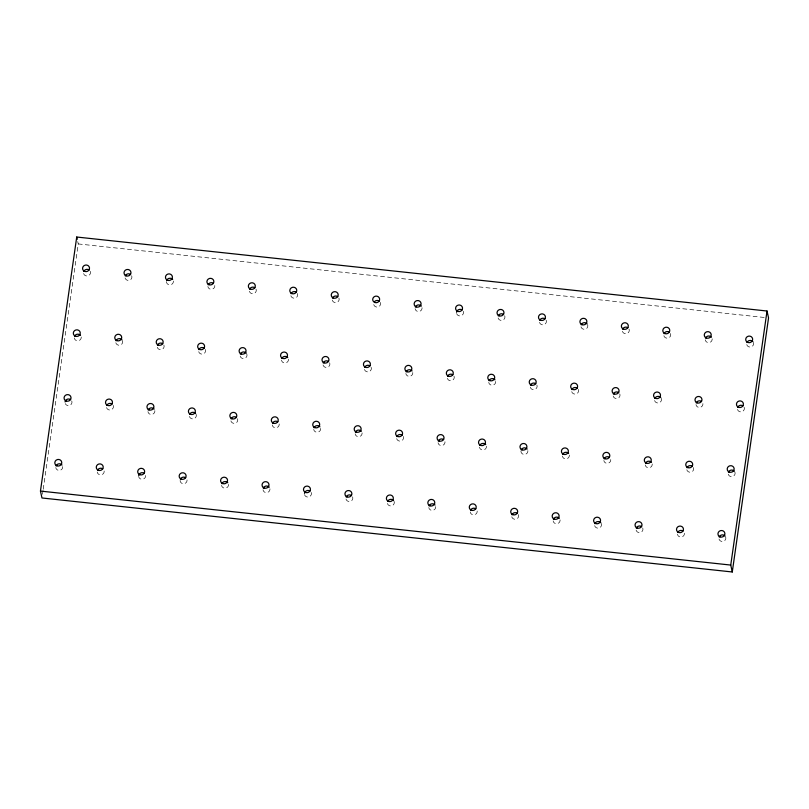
<?xml version="1.0" encoding="UTF-8"?>
<svg xmlns="http://www.w3.org/2000/svg" width="809" height="809" viewBox="0 0 809 809"><rect width="100%" height="100%" fill="white"/><g stroke="black" fill="none" stroke-linecap="round" stroke-linejoin="round"><path stroke-width="0.61" stroke-dasharray="4.04 3.03" d="M42.513 494.248L43.049 490.507M43.221 489.263L78.251 243.934L77.745 241.628M78.251 243.934L764.788 317.522M744.118 407.24A3.489 3.307 -12.5 0 1 741.327 411.842A3.489 3.307 -12.5 0 1 737.434 408.191M753.371 342.419A3.489 3.307 -12.5 0 1 751.035 346.919A3.489 3.307 -12.5 0 1 746.687 344.24M702.9 403.62A3.489 3.307 -12.5 0 1 699.886 407.392A3.489 3.307 -12.5 0 1 695.993 404.611M712.153 338.799A3.489 3.307 -12.5 0 1 709.139 342.571A3.489 3.307 -12.5 0 1 705.246 339.79M661.226 398.352A3.489 3.307 -12.5 0 1 658.88 402.862A3.489 3.307 -12.5 0 1 654.542 400.172M670.479 333.53A3.489 3.307 -12.5 0 1 668.143 338.041A3.489 3.307 -12.5 0 1 663.795 335.351M619.775 393.912A3.489 3.307 -12.5 0 1 617.439 398.422A3.489 3.307 -12.5 0 1 613.101 395.732M629.028 329.091A3.489 3.307 -12.5 0 1 626.692 333.601A3.489 3.307 -12.5 0 1 622.354 330.911M578.334 389.463A3.489 3.307 -12.5 0 1 575.988 393.973A3.489 3.307 -12.5 0 1 571.65 391.283M587.587 324.642A3.489 3.307 -12.5 0 1 585.251 329.152A3.489 3.307 -12.5 0 1 580.902 326.462M536.883 385.023A3.489 3.307 -12.5 0 1 534.102 389.625A3.489 3.307 -12.5 0 1 530.208 385.984M546.136 320.202A3.489 3.307 -12.5 0 1 543.355 324.803A3.489 3.307 -12.5 0 1 539.461 321.163M495.674 381.413A3.489 3.307 -12.5 0 1 492.651 385.185A3.489 3.307 -12.5 0 1 488.757 382.404M504.695 315.763A3.489 3.307 -12.5 0 1 502.359 320.273A3.489 3.307 -12.5 0 1 498.01 317.583M453.991 376.134A3.489 3.307 -12.5 0 1 451.655 380.645A3.489 3.307 -12.5 0 1 447.316 377.955M463.244 311.313A3.489 3.307 -12.5 0 1 460.908 315.823A3.489 3.307 -12.5 0 1 456.569 313.134M412.782 372.524A3.489 3.307 -12.5 0 1 409.758 376.296A3.489 3.307 -12.5 0 1 405.865 373.515M422.035 307.703A3.489 3.307 -12.5 0 1 419.011 311.475A3.489 3.307 -12.5 0 1 415.118 308.694M371.098 367.256A3.489 3.307 -12.5 0 1 368.762 371.766A3.489 3.307 -12.5 0 1 364.424 369.076M380.351 302.435A3.489 3.307 -12.5 0 1 377.57 307.036A3.489 3.307 -12.5 0 1 373.677 303.385M329.657 362.816A3.489 3.307 -12.5 0 1 326.866 367.417A3.489 3.307 -12.5 0 1 322.983 363.767M338.91 297.995A3.489 3.307 -12.5 0 1 336.119 302.596A3.489 3.307 -12.5 0 1 332.236 298.946M288.439 359.196A3.489 3.307 -12.5 0 1 285.425 362.968A3.489 3.307 -12.5 0 1 281.532 360.187M297.459 293.546A3.489 3.307 -12.5 0 1 295.123 298.056A3.489 3.307 -12.5 0 1 290.785 295.366M246.765 353.927A3.489 3.307 -12.5 0 1 244.429 358.438A3.489 3.307 -12.5 0 1 240.081 355.748M256.018 289.106A3.489 3.307 -12.5 0 1 253.227 293.707A3.489 3.307 -12.5 0 1 249.344 290.057M205.314 349.488A3.489 3.307 -12.5 0 1 202.978 353.998A3.489 3.307 -12.5 0 1 198.64 351.308M214.8 285.496A3.489 3.307 -12.5 0 1 211.786 289.268A3.489 3.307 -12.5 0 1 207.893 286.487M163.873 345.038A3.489 3.307 -12.5 0 1 161.537 349.549A3.489 3.307 -12.5 0 1 157.189 346.859M173.359 281.057A3.489 3.307 -12.5 0 1 169.89 284.859A3.489 3.307 -12.5 0 1 166.452 281.178M122.422 340.599A3.489 3.307 -12.5 0 1 119.641 345.2A3.489 3.307 -12.5 0 1 115.748 341.56M131.675 275.778A3.489 3.307 -12.5 0 1 128.894 280.379A3.489 3.307 -12.5 0 1 125.001 276.739M81.213 336.989A3.489 3.307 -12.5 0 1 78.19 340.761A3.489 3.307 -12.5 0 1 74.297 337.98M90.234 271.339A3.489 3.307 -12.5 0 1 87.898 275.849A3.489 3.307 -12.5 0 1 83.549 273.159M725.612 536.842A3.489 3.307 -12.5 0 1 722.821 541.443A3.489 3.307 -12.5 0 1 718.938 537.803M734.865 472.021A3.489 3.307 -12.5 0 1 732.084 476.622A3.489 3.307 -12.5 0 1 728.191 472.982M684.394 533.232A3.489 3.307 -12.5 0 1 681.38 537.004A3.489 3.307 -12.5 0 1 677.487 534.223M693.414 467.582A3.489 3.307 -12.5 0 1 691.078 472.092A3.489 3.307 -12.5 0 1 686.74 469.402M642.72 527.964A3.489 3.307 -12.5 0 1 639.929 532.565A3.489 3.307 -12.5 0 1 636.046 528.914M652.206 463.972A3.489 3.307 -12.5 0 1 649.192 467.744A3.489 3.307 -12.5 0 1 645.289 464.963M601.269 523.514A3.489 3.307 -12.5 0 1 598.488 528.115A3.489 3.307 -12.5 0 1 594.595 524.475M610.755 459.532A3.489 3.307 -12.5 0 1 607.741 463.294A3.489 3.307 -12.5 0 1 603.848 460.513M560.061 519.904A3.489 3.307 -12.5 0 1 557.037 523.676A3.489 3.307 -12.5 0 1 553.144 520.895M569.314 455.083A3.489 3.307 -12.5 0 1 566.3 458.855A3.489 3.307 -12.5 0 1 562.397 456.074M518.377 514.635A3.489 3.307 -12.5 0 1 515.596 519.236A3.489 3.307 -12.5 0 1 511.703 515.586M527.862 450.643A3.489 3.307 -12.5 0 1 524.394 454.446A3.489 3.307 -12.5 0 1 520.956 450.765M477.168 511.025A3.489 3.307 -12.5 0 1 474.145 514.797A3.489 3.307 -12.5 0 1 470.251 512.016M486.421 446.204A3.489 3.307 -12.5 0 1 483.408 449.976A3.489 3.307 -12.5 0 1 479.504 447.195M435.717 506.576A3.489 3.307 -12.5 0 1 432.704 510.348A3.489 3.307 -12.5 0 1 428.81 507.567M444.97 441.754A3.489 3.307 -12.5 0 1 441.957 445.526A3.489 3.307 -12.5 0 1 438.063 442.745M394.044 501.307A3.489 3.307 -12.5 0 1 391.253 505.908A3.489 3.307 -12.5 0 1 387.369 502.258M403.297 436.486A3.489 3.307 -12.5 0 1 400.516 441.087A3.489 3.307 -12.5 0 1 396.622 437.436M352.593 496.868A3.489 3.307 -12.5 0 1 350.257 501.368A3.489 3.307 -12.5 0 1 345.918 498.688M362.078 432.876A3.489 3.307 -12.5 0 1 359.065 436.648A3.489 3.307 -12.5 0 1 355.171 433.867M311.152 492.418A3.489 3.307 -12.5 0 1 308.816 496.928A3.489 3.307 -12.5 0 1 304.467 494.238M320.637 428.426A3.489 3.307 -12.5 0 1 317.624 432.198A3.489 3.307 -12.5 0 1 313.72 429.417M269.933 488.808A3.489 3.307 -12.5 0 1 266.919 492.58A3.489 3.307 -12.5 0 1 263.026 489.799M279.186 423.987A3.489 3.307 -12.5 0 1 276.172 427.759A3.489 3.307 -12.5 0 1 272.279 424.978M228.492 484.369A3.489 3.307 -12.5 0 1 225.468 488.14A3.489 3.307 -12.5 0 1 221.575 485.36M237.512 418.718A3.489 3.307 -12.5 0 1 235.176 423.228A3.489 3.307 -12.5 0 1 230.828 420.538M187.041 479.929A3.489 3.307 -12.5 0 1 183.572 483.731A3.489 3.307 -12.5 0 1 180.134 480.05M196.071 414.269A3.489 3.307 -12.5 0 1 193.28 418.87A3.489 3.307 -12.5 0 1 189.387 415.229M145.6 475.48A3.489 3.307 -12.5 0 1 142.586 479.252A3.489 3.307 -12.5 0 1 138.683 476.471M154.853 410.659A3.489 3.307 -12.5 0 1 151.839 414.43A3.489 3.307 -12.5 0 1 147.946 411.65M104.149 471.04A3.489 3.307 -12.5 0 1 101.135 474.812A3.489 3.307 -12.5 0 1 97.242 472.031M113.179 405.39A3.489 3.307 -12.5 0 1 110.833 409.9A3.489 3.307 -12.5 0 1 106.495 407.21M62.708 466.601A3.489 3.307 -12.5 0 1 59.694 470.373A3.489 3.307 -12.5 0 1 55.791 467.592M71.728 400.951A3.489 3.307 -12.5 0 1 69.827 405.309A3.489 3.307 -12.5 0 1 65.276 403.6"/><path stroke-width="1.21" d="M40.45 491.083L76.724 237.027L767.023 311.02L768.55 317.917L732.276 571.973L41.977 497.98L40.45 491.083L730.749 565.066L732.276 571.973M730.749 565.066L767.023 311.02M76.724 237.027L77.229 239.333M737.677 407.352A3.489 3.307 -12.5 0 1 743.026 405.896M746.929 342.531A3.489 3.307 -12.5 0 1 752.916 341.671M696.236 402.912A3.489 3.307 -12.5 0 1 701.575 401.456M705.488 338.091A3.489 3.307 -12.5 0 1 711.475 337.232M654.784 398.463A3.489 3.307 -12.5 0 1 660.771 397.613M664.037 333.642A3.489 3.307 -12.5 0 1 669.387 332.186M613.343 394.023A3.489 3.307 -12.5 0 1 618.683 392.567M622.596 329.202A3.489 3.307 -12.5 0 1 627.936 327.746M571.892 389.584A3.489 3.307 -12.5 0 1 577.242 388.128M581.145 324.763A3.489 3.307 -12.5 0 1 587.132 323.903M530.451 385.145A3.489 3.307 -12.5 0 1 535.791 383.688M539.704 320.324A3.489 3.307 -12.5 0 1 545.044 318.867M489 380.695A3.489 3.307 -12.5 0 1 494.987 379.846M498.253 315.874A3.489 3.307 -12.5 0 1 503.602 314.418M447.559 376.256A3.489 3.307 -12.5 0 1 452.898 374.8M456.569 312.274A3.489 3.307 -12.5 0 1 462.151 309.978M406.108 371.816A3.489 3.307 -12.5 0 1 412.094 370.957M415.361 306.995A3.489 3.307 -12.5 0 1 421.347 306.136M364.667 367.367A3.489 3.307 -12.5 0 1 370.006 365.911M374.375 301.797A3.489 3.307 -12.5 0 1 379.259 301.09M323.216 362.928A3.489 3.307 -12.5 0 1 328.565 361.471M332.469 298.106A3.489 3.307 -12.5 0 1 337.818 296.65M281.775 358.488A3.489 3.307 -12.5 0 1 287.761 357.629M291.028 293.667A3.489 3.307 -12.5 0 1 296.367 292.211M240.324 354.039A3.489 3.307 -12.5 0 1 246.31 353.189M249.577 289.217A3.489 3.307 -12.5 0 1 254.926 287.761M198.883 349.599A3.489 3.307 -12.5 0 1 204.222 348.143M208.135 284.778A3.489 3.307 -12.5 0 1 213.475 283.322M157.431 345.16A3.489 3.307 -12.5 0 1 162.781 343.704M166.684 280.339A3.489 3.307 -12.5 0 1 172.671 279.479M115.99 340.72A3.489 3.307 -12.5 0 1 121.977 339.861M125.243 275.899A3.489 3.307 -12.5 0 1 130.583 274.443M74.539 336.271A3.489 3.307 -12.5 0 1 80.526 335.422M83.792 271.45A3.489 3.307 -12.5 0 1 89.142 269.994M719.171 536.964A3.489 3.307 -12.5 0 1 725.157 536.104M728.424 472.143A3.489 3.307 -12.5 0 1 734.41 471.283M677.73 532.524A3.489 3.307 -12.5 0 1 683.069 531.058M686.983 467.703A3.489 3.307 -12.5 0 1 692.322 466.237M636.279 528.075A3.489 3.307 -12.5 0 1 641.628 526.619M645.531 463.254A3.489 3.307 -12.5 0 1 651.518 462.394M594.837 523.635A3.489 3.307 -12.5 0 1 600.824 522.776M604.09 458.814A3.489 3.307 -12.5 0 1 609.44 457.358M553.386 519.196A3.489 3.307 -12.5 0 1 559.373 518.336M562.639 454.375A3.489 3.307 -12.5 0 1 568.626 453.515M511.945 514.746A3.489 3.307 -12.5 0 1 517.285 513.29M521.198 449.925A3.489 3.307 -12.5 0 1 527.185 449.076M470.494 510.307A3.489 3.307 -12.5 0 1 475.844 508.851M479.747 445.486A3.489 3.307 -12.5 0 1 485.734 444.626M429.053 505.868A3.489 3.307 -12.5 0 1 435.04 505.008M438.306 441.047A3.489 3.307 -12.5 0 1 443.656 439.59M387.602 501.418A3.489 3.307 -12.5 0 1 393.589 500.569M396.855 436.597A3.489 3.307 -12.5 0 1 402.204 435.141M346.161 496.979A3.489 3.307 -12.5 0 1 351.5 495.523M355.414 432.158A3.489 3.307 -12.5 0 1 361.401 431.298M304.477 493.379A3.489 3.307 -12.5 0 1 310.059 491.083M313.973 427.718A3.489 3.307 -12.5 0 1 319.949 426.859M263.269 488.1A3.489 3.307 -12.5 0 1 269.255 487.24M272.522 423.279A3.489 3.307 -12.5 0 1 277.871 421.813M221.818 483.651A3.489 3.307 -12.5 0 1 227.804 482.791M231.081 418.829A3.489 3.307 -12.5 0 1 236.42 417.373M180.377 479.211A3.489 3.307 -12.5 0 1 185.716 477.755M189.63 414.39A3.489 3.307 -12.5 0 1 195.616 413.53M138.693 475.611A3.489 3.307 -12.5 0 1 144.275 473.316M148.189 409.951A3.489 3.307 -12.5 0 1 154.165 409.091M97.484 470.322A3.489 3.307 -12.5 0 1 102.824 468.866M106.737 405.501A3.489 3.307 -12.5 0 1 112.087 404.045M56.033 465.883A3.489 3.307 -12.5 0 1 62.02 465.023M65.054 401.901A3.489 3.307 -12.5 0 1 70.636 399.606M738.577 407.291A3.489 3.307 -12.5 0 0 743.38 403.711A3.489 3.307 -12.5 0 0 737.818 401.618A3.489 3.307 -12.5 0 0 738.577 407.291M747.829 342.47A3.489 3.307 -12.5 0 0 752.633 338.89A3.489 3.307 -12.5 0 0 747.071 336.797A3.489 3.307 -12.5 0 0 747.829 342.47M697.136 402.852A3.489 3.307 -12.5 0 0 701.939 399.272A3.489 3.307 -12.5 0 0 696.367 397.179A3.489 3.307 -12.5 0 0 697.136 402.852M706.388 338.031A3.489 3.307 -12.5 0 0 711.192 334.451A3.489 3.307 -12.5 0 0 705.63 332.357A3.489 3.307 -12.5 0 0 706.388 338.031M655.684 398.412A3.489 3.307 -12.5 0 0 660.488 394.832A3.489 3.307 -12.5 0 0 654.926 392.739A3.489 3.307 -12.5 0 0 655.684 398.412M664.937 333.591A3.489 3.307 -12.5 0 0 669.741 330.011A3.489 3.307 -12.5 0 0 664.179 327.918A3.489 3.307 -12.5 0 0 664.937 333.591M614.243 393.963A3.489 3.307 -12.5 0 0 619.047 390.393A3.489 3.307 -12.5 0 0 613.475 388.29A3.489 3.307 -12.5 0 0 614.243 393.963M623.496 329.142A3.489 3.307 -12.5 0 0 628.3 325.572A3.489 3.307 -12.5 0 0 622.738 323.469A3.489 3.307 -12.5 0 0 623.496 329.142M572.792 389.523A3.489 3.307 -12.5 0 0 577.596 385.944A3.489 3.307 -12.5 0 0 572.034 383.85A3.489 3.307 -12.5 0 0 572.792 389.523M582.045 324.702A3.489 3.307 -12.5 0 0 586.849 321.122A3.489 3.307 -12.5 0 0 581.287 319.029A3.489 3.307 -12.5 0 0 582.045 324.702M531.351 385.084A3.489 3.307 -12.5 0 0 536.155 381.504A3.489 3.307 -12.5 0 0 530.583 379.411A3.489 3.307 -12.5 0 0 531.351 385.084M540.604 320.263A3.489 3.307 -12.5 0 0 545.408 316.683A3.489 3.307 -12.5 0 0 539.846 314.59A3.489 3.307 -12.5 0 0 540.604 320.263M489.9 380.645A3.489 3.307 -12.5 0 0 494.703 377.065A3.489 3.307 -12.5 0 0 489.142 374.971A3.489 3.307 -12.5 0 0 489.9 380.645M499.153 315.823A3.489 3.307 -12.5 0 0 503.956 312.244A3.489 3.307 -12.5 0 0 498.395 310.15A3.489 3.307 -12.5 0 0 499.153 315.823M448.459 376.195A3.489 3.307 -12.5 0 0 453.262 372.615A3.489 3.307 -12.5 0 0 447.69 370.522A3.489 3.307 -12.5 0 0 448.459 376.195M457.712 311.374A3.489 3.307 -12.5 0 0 462.515 307.794A3.489 3.307 -12.5 0 0 456.954 305.701A3.489 3.307 -12.5 0 0 457.712 311.374M407.008 371.756A3.489 3.307 -12.5 0 0 411.811 368.176A3.489 3.307 -12.5 0 0 406.249 366.083A3.489 3.307 -12.5 0 0 407.008 371.756M416.261 306.935A3.489 3.307 -12.5 0 0 421.064 303.355A3.489 3.307 -12.5 0 0 415.502 301.261A3.489 3.307 -12.5 0 0 416.261 306.935M365.567 367.316A3.489 3.307 -12.5 0 0 370.37 363.737A3.489 3.307 -12.5 0 0 364.798 361.643A3.489 3.307 -12.5 0 0 365.567 367.316M374.82 302.495A3.489 3.307 -12.5 0 0 379.623 298.915A3.489 3.307 -12.5 0 0 374.061 296.822A3.489 3.307 -12.5 0 0 374.82 302.495M324.116 362.867A3.489 3.307 -12.5 0 0 328.919 359.287A3.489 3.307 -12.5 0 0 323.357 357.194A3.489 3.307 -12.5 0 0 324.116 362.867M333.369 298.046A3.489 3.307 -12.5 0 0 338.172 294.466A3.489 3.307 -12.5 0 0 332.61 292.373A3.489 3.307 -12.5 0 0 333.369 298.046M282.675 358.427A3.489 3.307 -12.5 0 0 287.478 354.848A3.489 3.307 -12.5 0 0 281.916 352.754A3.489 3.307 -12.5 0 0 282.675 358.427M291.928 293.606A3.489 3.307 -12.5 0 0 296.731 290.026A3.489 3.307 -12.5 0 0 291.169 287.933A3.489 3.307 -12.5 0 0 291.928 293.606M241.224 353.988A3.489 3.307 -12.5 0 0 246.027 350.408A3.489 3.307 -12.5 0 0 240.465 348.315A3.489 3.307 -12.5 0 0 241.224 353.988M250.477 289.167A3.489 3.307 -12.5 0 0 255.28 285.587A3.489 3.307 -12.5 0 0 249.718 283.494A3.489 3.307 -12.5 0 0 250.477 289.167M199.783 349.539A3.489 3.307 -12.5 0 0 204.586 345.969A3.489 3.307 -12.5 0 0 199.024 343.865A3.489 3.307 -12.5 0 0 199.783 349.539M209.035 284.717A3.489 3.307 -12.5 0 0 213.839 281.148A3.489 3.307 -12.5 0 0 208.277 279.044A3.489 3.307 -12.5 0 0 209.035 284.717M158.331 345.099A3.489 3.307 -12.5 0 0 163.135 341.519A3.489 3.307 -12.5 0 0 157.573 339.426A3.489 3.307 -12.5 0 0 158.331 345.099M167.584 280.278A3.489 3.307 -12.5 0 0 172.388 276.698A3.489 3.307 -12.5 0 0 166.826 274.605A3.489 3.307 -12.5 0 0 167.584 280.278M116.89 340.66A3.489 3.307 -12.5 0 0 121.694 337.08A3.489 3.307 -12.5 0 0 116.132 334.987A3.489 3.307 -12.5 0 0 116.89 340.66M126.143 275.839A3.489 3.307 -12.5 0 0 130.947 272.259A3.489 3.307 -12.5 0 0 125.385 270.166A3.489 3.307 -12.5 0 0 126.143 275.839M75.439 336.22A3.489 3.307 -12.5 0 0 80.243 332.641A3.489 3.307 -12.5 0 0 74.681 330.547A3.489 3.307 -12.5 0 0 75.439 336.22M84.692 271.399A3.489 3.307 -12.5 0 0 89.496 267.819A3.489 3.307 -12.5 0 0 83.934 265.726A3.489 3.307 -12.5 0 0 84.692 271.399M720.071 536.903A3.489 3.307 -12.5 0 0 724.874 533.323A3.489 3.307 -12.5 0 0 719.312 531.23A3.489 3.307 -12.5 0 0 720.071 536.903M729.324 472.082A3.489 3.307 -12.5 0 0 734.127 468.502A3.489 3.307 -12.5 0 0 728.565 466.409A3.489 3.307 -12.5 0 0 729.324 472.082M678.63 532.464A3.489 3.307 -12.5 0 0 683.433 528.884A3.489 3.307 -12.5 0 0 677.871 526.79A3.489 3.307 -12.5 0 0 678.63 532.464M687.883 467.642A3.489 3.307 -12.5 0 0 692.686 464.063A3.489 3.307 -12.5 0 0 687.124 461.969A3.489 3.307 -12.5 0 0 687.883 467.642M637.179 528.024A3.489 3.307 -12.5 0 0 641.982 524.444A3.489 3.307 -12.5 0 0 636.42 522.341A3.489 3.307 -12.5 0 0 637.179 528.024M646.431 463.203A3.489 3.307 -12.5 0 0 651.235 459.623A3.489 3.307 -12.5 0 0 645.673 457.52A3.489 3.307 -12.5 0 0 646.431 463.203M595.737 523.575A3.489 3.307 -12.5 0 0 600.541 519.995A3.489 3.307 -12.5 0 0 594.979 517.902A3.489 3.307 -12.5 0 0 595.737 523.575M604.99 458.754A3.489 3.307 -12.5 0 0 609.794 455.174A3.489 3.307 -12.5 0 0 604.232 453.08A3.489 3.307 -12.5 0 0 604.99 458.754M554.286 519.135A3.489 3.307 -12.5 0 0 559.09 515.555A3.489 3.307 -12.5 0 0 553.528 513.462A3.489 3.307 -12.5 0 0 554.286 519.135M563.539 454.314A3.489 3.307 -12.5 0 0 568.343 450.734A3.489 3.307 -12.5 0 0 562.781 448.641A3.489 3.307 -12.5 0 0 563.539 454.314M512.845 514.696A3.489 3.307 -12.5 0 0 517.649 511.116A3.489 3.307 -12.5 0 0 512.087 509.023A3.489 3.307 -12.5 0 0 512.845 514.696M522.098 449.875A3.489 3.307 -12.5 0 0 526.902 446.295A3.489 3.307 -12.5 0 0 521.34 444.202A3.489 3.307 -12.5 0 0 522.098 449.875M471.394 510.246A3.489 3.307 -12.5 0 0 476.198 506.667A3.489 3.307 -12.5 0 0 470.636 504.573A3.489 3.307 -12.5 0 0 471.394 510.246M480.657 445.425A3.489 3.307 -12.5 0 0 485.451 441.845A3.489 3.307 -12.5 0 0 479.889 439.752A3.489 3.307 -12.5 0 0 480.657 445.425M429.953 505.807A3.489 3.307 -12.5 0 0 434.757 502.227A3.489 3.307 -12.5 0 0 429.195 500.134A3.489 3.307 -12.5 0 0 429.953 505.807M439.206 440.986A3.489 3.307 -12.5 0 0 444.01 437.406A3.489 3.307 -12.5 0 0 438.448 435.313A3.489 3.307 -12.5 0 0 439.206 440.986M388.502 501.368A3.489 3.307 -12.5 0 0 393.305 497.788A3.489 3.307 -12.5 0 0 387.744 495.695A3.489 3.307 -12.5 0 0 388.502 501.368M397.765 436.547A3.489 3.307 -12.5 0 0 402.558 432.967A3.489 3.307 -12.5 0 0 396.997 430.873A3.489 3.307 -12.5 0 0 397.765 436.547M347.061 496.918A3.489 3.307 -12.5 0 0 351.864 493.348A3.489 3.307 -12.5 0 0 346.303 491.245A3.489 3.307 -12.5 0 0 347.061 496.918M356.314 432.097A3.489 3.307 -12.5 0 0 361.117 428.527A3.489 3.307 -12.5 0 0 355.555 426.424A3.489 3.307 -12.5 0 0 356.314 432.097M305.61 492.479A3.489 3.307 -12.5 0 0 310.413 488.899A3.489 3.307 -12.5 0 0 304.851 486.806A3.489 3.307 -12.5 0 0 305.61 492.479M314.873 427.658A3.489 3.307 -12.5 0 0 319.676 424.078A3.489 3.307 -12.5 0 0 314.104 421.985A3.489 3.307 -12.5 0 0 314.873 427.658M264.169 488.039A3.489 3.307 -12.5 0 0 268.972 484.46A3.489 3.307 -12.5 0 0 263.41 482.366A3.489 3.307 -12.5 0 0 264.169 488.039M273.422 423.218A3.489 3.307 -12.5 0 0 278.225 419.638A3.489 3.307 -12.5 0 0 272.663 417.545A3.489 3.307 -12.5 0 0 273.422 423.218M222.718 483.6A3.489 3.307 -12.5 0 0 227.521 480.02A3.489 3.307 -12.5 0 0 221.959 477.917A3.489 3.307 -12.5 0 0 222.718 483.6M231.981 418.779A3.489 3.307 -12.5 0 0 236.784 415.199A3.489 3.307 -12.5 0 0 231.212 413.096A3.489 3.307 -12.5 0 0 231.981 418.779M181.277 479.15A3.489 3.307 -12.5 0 0 186.08 475.571A3.489 3.307 -12.5 0 0 180.518 473.477A3.489 3.307 -12.5 0 0 181.277 479.15M190.53 414.329A3.489 3.307 -12.5 0 0 195.333 410.75A3.489 3.307 -12.5 0 0 189.771 408.656A3.489 3.307 -12.5 0 0 190.53 414.329M139.826 474.711A3.489 3.307 -12.5 0 0 144.629 471.131A3.489 3.307 -12.5 0 0 139.067 469.038A3.489 3.307 -12.5 0 0 139.826 474.711M149.089 409.89A3.489 3.307 -12.5 0 0 153.892 406.31A3.489 3.307 -12.5 0 0 148.32 404.217A3.489 3.307 -12.5 0 0 149.089 409.89M98.385 470.272A3.489 3.307 -12.5 0 0 103.188 466.692A3.489 3.307 -12.5 0 0 97.626 464.599A3.489 3.307 -12.5 0 0 98.385 470.272M107.637 405.451A3.489 3.307 -12.5 0 0 112.441 401.871A3.489 3.307 -12.5 0 0 106.879 399.777A3.489 3.307 -12.5 0 0 107.637 405.451M56.933 465.822A3.489 3.307 -12.5 0 0 61.737 462.242A3.489 3.307 -12.5 0 0 56.175 460.149A3.489 3.307 -12.5 0 0 56.933 465.822M66.196 401.001A3.489 3.307 -12.5 0 0 71 397.421A3.489 3.307 -12.5 0 0 65.428 395.328A3.489 3.307 -12.5 0 0 66.196 401.001"/></g></svg>
